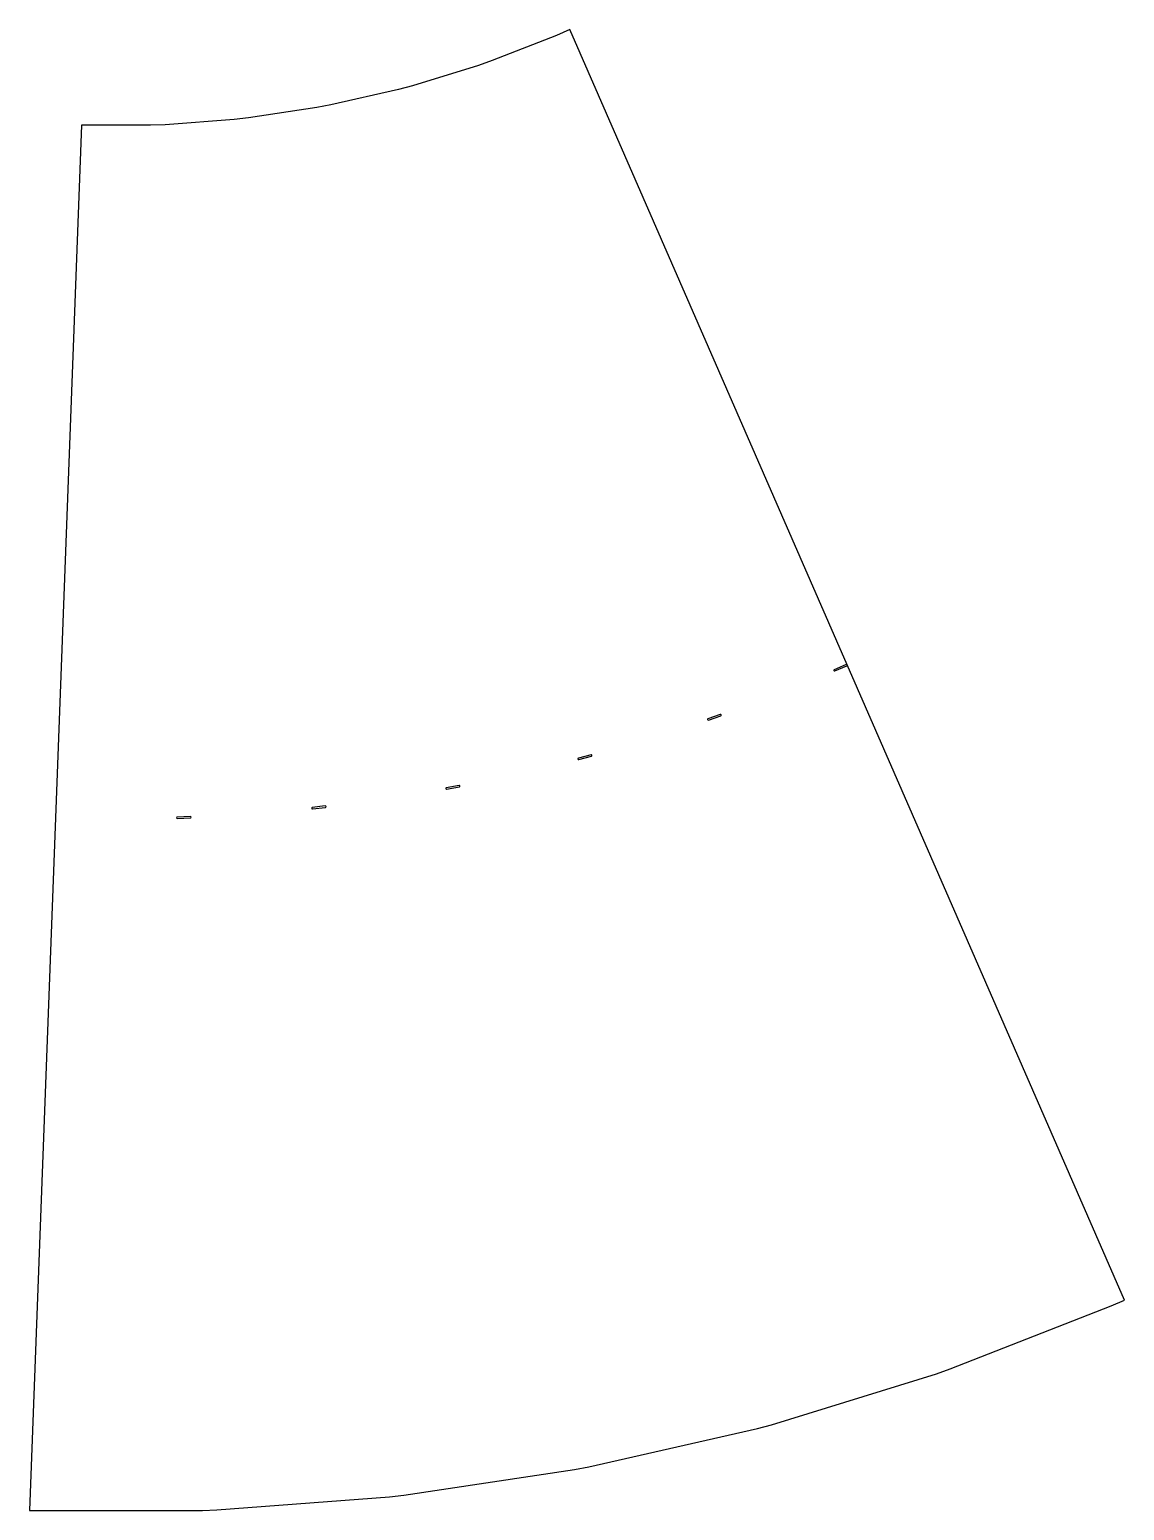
# Model space of a CAD drawing. Header units: metres. Extents: x -125 to 1458, y 0 to 2143.
import ezdxf

# ---------------------------------------------------------------- set-up
doc = ezdxf.new("R2010")
doc.units = ezdxf.units.M

msp = doc.modelspace()

# ---------------------------------------------------------------- linework, layer by layer
at = {"layer": 'PARAMETRIX'}
for p, q in [((655.9711, 2142.5377), (636.8196, 2134.181)), ((655.9711, 2142.5377), (636.8196, 2134.181)), ((1458.0779, 304.2982), (655.9711, 2142.5377)), ((1458.0779, 304.2982), (655.9711, 2142.5377)), ((636.8196, 2134.181), (543.7336, 2097.6434)), ((636.8196, 2134.181), (543.7336, 2097.6434)), ((524.011, 2090.7414), (428.4546, 2061.263)), ((524.011, 2090.7414), (428.4546, 2061.263)), ((543.7336, 2097.6434), (524.011, 2090.7414)), ((543.7336, 2097.6434), (524.011, 2090.7414)), ((428.4546, 2061.263), (408.2713, 2055.8544)), ((428.4546, 2061.263), (408.2713, 2055.8544)), ((408.2713, 2055.8544), (310.779, 2033.6)), ((408.2713, 2055.8544), (310.779, 2033.6)), ((191.3651, 2014.8092), (170.6011, 2012.4695)), ((191.3651, 2014.8092), (170.6011, 2012.4695)), ((290.248, 2029.715), (191.3651, 2014.8092)), ((290.248, 2029.715), (191.3651, 2014.8092)), ((310.779, 2033.6), (290.248, 2029.715)), ((310.779, 2033.6), (290.248, 2029.715)), ((-50, 2004.2143), (-125, 0)), ((-50, 2004.2143), (-125, 0)), ((50, 2004.2143), (-50, 2004.2143)), ((50, 2004.2143), (-50, 2004.2143)), ((70.8808, 2004.9957), (50, 2004.2143)), ((70.8808, 2004.9957), (50, 2004.2143)), ((170.6011, 2012.4695), (70.8808, 2004.9957)), ((170.6011, 2012.4695), (70.8808, 2004.9957)), ((1055.7081, 1223.9346), (1038.3896, 1216.3777)), ((1039.1894, 1214.5446), (1056.5079, 1222.1015)), ((873.6983, 1151.734), (855.8634, 1145.4926)), ((856.524, 1143.6049), (874.3589, 1149.8462)), ((686.8014, 1093.3383), (668.55, 1088.4473)), ((669.0677, 1086.5155), (687.3191, 1091.4064)), ((496.0629, 1049.0741), (477.497, 1045.5609)), ((477.8688, 1043.5958), (496.4348, 1047.109)), ((302.5497, 1019.1891), (283.7731, 1017.0733)), ((283.997, 1015.0859), (302.7736, 1017.2017)), ((107.3441, 1003.8504), (88.4619, 1003.1439)), ((88.5367, 1001.1452), (107.4189, 1001.8518)), ((1438.9263, 295.9415), (1458.0779, 304.2982)), ((1438.9263, 295.9415), (1458.0779, 304.2982)), ((1206.2113, 204.5974), (1438.9263, 295.9415)), ((1206.2113, 204.5974), (1438.9263, 295.9415)), ((947.5978, 123.9994), (1186.4887, 197.6954)), ((947.5978, 123.9994), (1186.4887, 197.6954)), ((1186.4887, 197.6954), (1206.2113, 204.5974)), ((1186.4887, 197.6954), (1206.2113, 204.5974)), ((683.6838, 62.955), (927.4145, 118.5907)), ((683.6838, 62.955), (927.4145, 118.5907)), ((927.4145, 118.5907), (947.5978, 123.9994)), ((927.4145, 118.5907), (947.5978, 123.9994)), ((415.9456, 21.8056), (663.1527, 59.0699)), ((415.9456, 21.8056), (663.1527, 59.0699)), ((663.1527, 59.0699), (683.6838, 62.955)), ((663.1527, 59.0699), (683.6838, 62.955)), ((395.1816, 19.4658), (415.9456, 21.8056)), ((395.1816, 19.4658), (415.9456, 21.8056)), ((-125, 0), (125, 0)), ((-125, 0), (125, 0)), ((125, 0), (145.8808, 0.7814)), ((125, 0), (145.8808, 0.7814)), ((145.8808, 0.7814), (395.1816, 19.4658)), ((145.8808, 0.7814), (395.1816, 19.4658))]:
    msp.add_line(p, q, dxfattribs=at)
for centre, start, end in [((1056.108, 1223.018), 293.5738, 113.5738), ((1038.7895, 1215.4612), 113.5738, 293.5738), ((856.1937, 1144.5487), 109.2877, 289.2877), ((874.0286, 1150.7901), 289.2877, 109.2877), ((687.0603, 1092.3724), 285.0015, 105.0015), ((668.8088, 1087.4814), 105.0015, 285.0015), ((477.6829, 1044.5783), 100.7154, 280.7154), ((496.2488, 1048.0916), 280.7154, 100.7154), ((283.8851, 1016.0796), 96.4292, 276.4292), ((302.6616, 1018.1954), 276.4292, 96.4292), ((88.4993, 1002.1445), 92.1431, 272.1431), ((107.3815, 1002.8511), 272.1431, 92.1431)]:
    msp.add_arc(centre, 1, start, end, dxfattribs=at)

doc.saveas('drawing.dxf')
